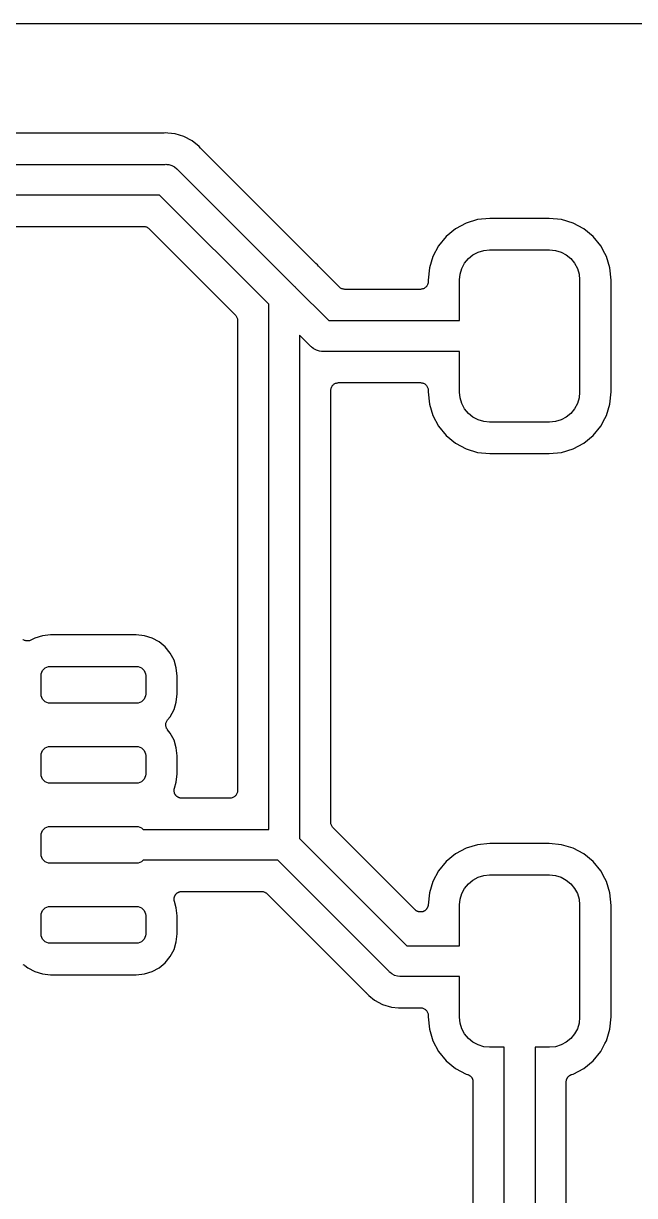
# Model space of a CAD drawing. Extents: x 4.725 to 5.475, y -4.275 to -3.525.
# Drawn here: x 4.9544 to 5.1498, y -3.9 to -3.525 of the extents above; entities that cross this region are included whole.
import ezdxf

# ---------------------------------------------------------------- set-up
doc = ezdxf.new("R2010")
doc.units = 0
doc.header["$MEASUREMENT"] = 0
doc.layers.add('BLACK', color=7, linetype='CONTINUOUS')

msp = doc.modelspace()

# ---------------------------------------------------------------- linework, layer by layer
at = {"layer": 'BLACK', "linetype": 'CONTINUOUS'}
for p, q in [((4.72746, -3.525), (5.47254, -3.525)), ((4.99915, -3.56008), (4.80085, -3.56008)), ((4.99925, -3.56007), (4.99915, -3.56008)), ((4.99935, -3.56007), (4.99925, -3.56007)), ((4.99939, -3.56007), (4.99935, -3.56007)), ((5, -3.56001), (4.99939, -3.56007)), ((5.00061, -3.56007), (5, -3.56001)), ((5.00293, -3.56029), (5.00061, -3.56007)), ((5.00061, -3.56007), (5.00061, -3.56007)), ((5.00574, -3.56115), (5.00293, -3.56029)), ((5.00833, -3.56253), (5.00574, -3.56115)), ((5.0106, -3.5644), (5.00833, -3.56253)), ((5.01099, -3.56487), (5.0106, -3.5644)), ((5.01107, -3.56495), (5.01099, -3.56487)), ((5.01113, -3.56503), (5.01107, -3.56495)), ((5.01115, -3.56505), (5.01113, -3.56503)), ((5.04774, -3.60164), (5.01115, -3.56505)), ((4.80024, -3.57008), (4.99976, -3.57008)), ((4.99976, -3.57008), (5, -3.57005)), ((5, -3.57005), (5.00024, -3.57008)), ((5.00024, -3.57008), (5.00024, -3.57008)), ((5.00024, -3.57008), (5.00096, -3.57015)), ((5.00096, -3.57015), (5.00189, -3.57043)), ((5.00189, -3.57043), (5.00275, -3.57089)), ((5.00275, -3.57089), (5.0035, -3.5715)), ((5.0035, -3.5715), (5.00365, -3.57169)), ((5.00365, -3.57169), (5.0411, -3.60914)), ((4.99796, -3.57992), (4.80204, -3.57992)), ((5.03287, -3.61483), (4.99796, -3.57992)), ((5.09966, -3.58777), (5.09598, -3.58889)), ((5.10361, -3.58738), (5.09966, -3.58777)), ((5.12257, -3.58738), (5.10361, -3.58738)), ((5.12652, -3.58777), (5.12257, -3.58738)), ((5.1302, -3.58889), (5.12652, -3.58777)), ((4.8072, -3.58992), (4.9928, -3.58992)), ((4.9928, -3.58992), (4.99281, -3.58992)), ((4.99281, -3.58992), (4.99281, -3.58992)), ((4.99281, -3.58992), (4.99281, -3.58992)), ((4.99281, -3.58992), (4.99283, -3.58992)), ((4.99283, -3.58992), (4.99306, -3.58995)), ((4.99306, -3.58995), (4.99329, -3.58997)), ((4.99329, -3.58997), (4.9933, -3.58997)), ((4.9933, -3.58997), (4.99331, -3.58998)), ((4.99331, -3.58998), (4.99353, -3.59004)), ((4.99353, -3.59004), (4.99375, -3.59011)), ((4.99375, -3.59011), (4.99376, -3.59012)), ((4.99376, -3.59012), (4.99377, -3.59012)), ((4.99377, -3.59012), (4.99397, -3.59023)), ((4.99397, -3.59023), (4.99417, -3.59034)), ((4.99417, -3.59034), (4.99418, -3.59035)), ((4.99418, -3.59035), (4.99419, -3.59035)), ((4.99419, -3.59035), (4.99437, -3.5905)), ((4.99437, -3.5905), (4.99454, -3.59064)), ((4.99454, -3.59064), (5.02215, -3.61826)), ((5.09258, -3.5907), (5.0896, -3.59315)), ((5.09598, -3.58889), (5.09258, -3.5907)), ((5.1336, -3.5907), (5.1302, -3.58889)), ((5.13658, -3.59315), (5.1336, -3.5907)), ((5.08716, -3.59612), (5.08534, -3.59952)), ((5.0896, -3.59315), (5.08716, -3.59612)), ((5.13902, -3.59612), (5.13658, -3.59315)), ((5.14035, -3.5986), (5.13902, -3.59612)), ((5.08534, -3.59952), (5.08423, -3.6032)), ((5.09671, -3.60025), (5.09816, -3.59906)), ((5.09816, -3.59906), (5.09982, -3.59817)), ((5.09982, -3.59817), (5.10162, -3.59763)), ((5.10162, -3.59763), (5.10349, -3.59744)), ((5.10349, -3.59744), (5.12269, -3.59744)), ((5.12269, -3.59744), (5.12456, -3.59763)), ((5.12456, -3.59763), (5.12636, -3.59817)), ((5.12636, -3.59817), (5.12802, -3.59906)), ((5.12802, -3.59906), (5.12947, -3.60025)), ((5.14084, -3.59952), (5.14035, -3.5986)), ((5.14195, -3.6032), (5.14084, -3.59952)), ((5.04782, -3.60171), (5.04774, -3.60164)), ((5.04789, -3.60178), (5.04782, -3.60171)), ((5.04792, -3.6018), (5.04789, -3.60178)), ((5.0484, -3.60219), (5.04792, -3.6018)), ((5.04879, -3.60267), (5.0484, -3.60219)), ((5.04886, -3.60274), (5.04879, -3.60267)), ((5.04893, -3.60282), (5.04886, -3.60274)), ((5.04895, -3.60285), (5.04893, -3.60282)), ((5.05546, -3.60936), (5.04895, -3.60285)), ((5.08423, -3.6032), (5.08384, -3.60716)), ((5.09408, -3.60517), (5.09463, -3.60336)), ((5.09463, -3.60336), (5.09551, -3.60171)), ((5.09551, -3.60171), (5.09671, -3.60025)), ((5.12947, -3.60025), (5.13067, -3.60171)), ((5.13067, -3.60171), (5.13155, -3.60336)), ((5.13155, -3.60336), (5.1321, -3.60517)), ((5.14234, -3.60716), (5.14195, -3.6032)), ((5.08384, -3.60716), (5.08384, -3.60762)), ((5.0939, -3.60704), (5.09408, -3.60517)), ((5.0939, -3.62008), (5.0939, -3.60704)), ((5.1321, -3.60517), (5.13228, -3.60704)), ((5.13228, -3.60704), (5.13228, -3.64296)), ((5.14234, -3.64284), (5.14234, -3.60716)), ((5.0411, -3.60914), (5.04129, -3.6093)), ((5.04129, -3.6093), (5.04145, -3.60949)), ((5.04145, -3.60949), (5.04145, -3.60949)), ((5.04145, -3.60949), (5.05204, -3.62008)), ((5.05564, -3.6095), (5.05546, -3.60936)), ((5.05581, -3.60965), (5.05564, -3.6095)), ((5.05582, -3.60965), (5.05581, -3.60965)), ((5.05583, -3.60966), (5.05582, -3.60965)), ((5.05603, -3.60977), (5.05583, -3.60966)), ((5.05623, -3.60988), (5.05603, -3.60977)), ((5.05624, -3.60988), (5.05623, -3.60988)), ((5.05625, -3.60989), (5.05624, -3.60988)), ((5.05647, -3.60996), (5.05625, -3.60989)), ((5.05669, -3.61002), (5.05647, -3.60996)), ((5.0567, -3.61003), (5.05669, -3.61002)), ((5.05671, -3.61003), (5.0567, -3.61003)), ((5.05694, -3.61005), (5.05671, -3.61003)), ((5.05717, -3.61008), (5.05694, -3.61005)), ((5.05719, -3.61008), (5.05717, -3.61008)), ((5.0572, -3.61008), (5.05719, -3.61008)), ((5.05719, -3.61008), (5.05719, -3.61008)), ((5.05719, -3.61008), (5.05719, -3.61008)), ((5.08138, -3.61008), (5.0572, -3.61008)), ((5.08161, -3.61006), (5.08138, -3.61008)), ((5.08184, -3.61004), (5.08161, -3.61006)), ((5.08185, -3.61003), (5.08184, -3.61004)), ((5.08208, -3.60996), (5.08185, -3.61003)), ((5.08185, -3.61003), (5.08185, -3.61003)), ((5.0823, -3.6099), (5.08208, -3.60996)), ((5.08231, -3.6099), (5.0823, -3.6099)), ((5.08252, -3.60978), (5.08231, -3.60989)), ((5.08231, -3.60989), (5.08231, -3.6099)), ((5.08272, -3.60968), (5.08252, -3.60978)), ((5.08273, -3.60967), (5.08272, -3.60968)), ((5.08274, -3.60967), (5.08273, -3.60967)), ((5.08292, -3.60952), (5.08274, -3.60967)), ((5.0831, -3.60938), (5.08292, -3.60952)), ((5.08311, -3.60936), (5.0831, -3.60937)), ((5.0831, -3.60937), (5.0831, -3.60938)), ((5.08326, -3.60919), (5.08311, -3.60936)), ((5.08341, -3.60901), (5.08326, -3.60919)), ((5.08342, -3.60899), (5.08341, -3.609)), ((5.08341, -3.609), (5.08341, -3.60901)), ((5.08353, -3.60879), (5.08342, -3.60899)), ((5.08364, -3.60859), (5.08353, -3.60879)), ((5.08365, -3.60857), (5.08364, -3.60858)), ((5.08364, -3.60858), (5.08364, -3.60859)), ((5.08371, -3.60835), (5.08365, -3.60857)), ((5.08378, -3.60813), (5.08371, -3.60835)), ((5.08379, -3.60811), (5.08378, -3.60812)), ((5.08378, -3.60812), (5.08378, -3.60813)), ((5.08381, -3.60789), (5.08379, -3.60811)), ((5.08384, -3.60765), (5.08381, -3.60789)), ((5.08384, -3.60762), (5.08384, -3.60763)), ((5.08384, -3.60763), (5.08384, -3.60764)), ((5.08384, -3.60764), (5.08384, -3.60764)), ((5.08384, -3.60764), (5.08384, -3.60765)), ((5.03287, -3.78287), (5.03287, -3.61483)), ((5.02215, -3.61826), (5.02216, -3.61826)), ((5.02216, -3.61826), (5.02216, -3.61826)), ((5.02216, -3.61826), (5.02216, -3.61826)), ((5.02216, -3.61826), (5.02218, -3.61828)), ((5.02218, -3.61828), (5.02232, -3.61846)), ((5.02232, -3.61846), (5.02246, -3.61863)), ((5.02246, -3.61863), (5.02247, -3.61864)), ((5.02247, -3.61864), (5.02248, -3.61865)), ((5.02248, -3.61865), (5.02258, -3.61885)), ((5.02258, -3.61885), (5.02269, -3.61906)), ((5.02269, -3.61906), (5.02269, -3.61907)), ((5.02269, -3.61907), (5.0227, -3.61908)), ((5.0227, -3.61908), (5.02276, -3.6193)), ((5.02276, -3.6193), (5.02283, -3.61952)), ((5.02283, -3.61952), (5.02283, -3.61953)), ((5.02283, -3.61953), (5.02283, -3.61954)), ((5.02283, -3.61954), (5.02285, -3.61977)), ((5.02285, -3.61977), (5.02287, -3.62)), ((5.02287, -3.62), (5.02287, -3.77041)), ((5.05204, -3.62008), (5.0939, -3.62008)), ((5.04635, -3.62831), (5.04272, -3.62468)), ((5.04272, -3.62468), (5.04272, -3.78576)), ((5.0465, -3.6285), (5.04635, -3.62831)), ((5.04669, -3.62865), (5.0465, -3.6285)), ((5.04715, -3.62903), (5.04669, -3.62865)), ((5.04669, -3.62865), (5.04669, -3.62865)), ((5.04725, -3.62911), (5.04715, -3.62903)), ((5.04811, -3.62957), (5.04725, -3.62911)), ((5.04904, -3.62985), (5.04811, -3.62957)), ((5.04976, -3.62992), (5.04904, -3.62985)), ((5.05, -3.62994), (5.04976, -3.62992)), ((5.04976, -3.62992), (5.04976, -3.62992)), ((5.05024, -3.62992), (5.05, -3.62994)), ((5.0939, -3.62992), (5.05024, -3.62992)), ((5.0939, -3.64296), (5.0939, -3.62992)), ((5.05292, -3.64141), (5.05303, -3.64121)), ((5.05303, -3.64121), (5.05314, -3.64101)), ((5.05314, -3.641), (5.05315, -3.64099)), ((5.05314, -3.64101), (5.05314, -3.641)), ((5.05315, -3.64099), (5.0533, -3.64081)), ((5.0533, -3.64081), (5.05344, -3.64064)), ((5.05344, -3.64064), (5.05345, -3.64063)), ((5.05345, -3.64063), (5.05346, -3.64062)), ((5.05346, -3.64062), (5.05364, -3.64048)), ((5.05364, -3.64048), (5.05382, -3.64033)), ((5.05382, -3.64033), (5.05383, -3.64032)), ((5.05382, -3.64033), (5.05382, -3.64033)), ((5.05383, -3.64032), (5.05404, -3.64022)), ((5.05404, -3.64022), (5.05424, -3.64011)), ((5.05424, -3.64011), (5.05425, -3.6401)), ((5.05425, -3.6401), (5.05426, -3.6401)), ((5.05426, -3.6401), (5.05448, -3.64004)), ((5.05448, -3.64004), (5.0547, -3.63997)), ((5.0547, -3.63997), (5.05471, -3.63997)), ((5.05471, -3.63997), (5.05472, -3.63996)), ((5.05472, -3.63996), (5.05494, -3.63994)), ((5.05494, -3.63994), (5.05518, -3.63992)), ((5.05518, -3.63992), (5.08138, -3.63992)), ((5.08138, -3.63992), (5.08139, -3.63992)), ((5.08139, -3.63992), (5.08139, -3.63992)), ((5.08139, -3.63992), (5.08139, -3.63992)), ((5.08139, -3.63992), (5.08141, -3.63992)), ((5.08141, -3.63992), (5.08164, -3.63995)), ((5.08164, -3.63995), (5.08187, -3.63997)), ((5.08187, -3.63997), (5.08188, -3.63997)), ((5.08188, -3.63997), (5.08189, -3.63998)), ((5.08189, -3.63998), (5.08211, -3.64005)), ((5.08211, -3.64005), (5.08233, -3.64011)), ((5.08233, -3.64011), (5.08234, -3.64012)), ((5.08234, -3.64012), (5.08235, -3.64012)), ((5.08235, -3.64012), (5.08255, -3.64023)), ((5.08255, -3.64023), (5.08275, -3.64034)), ((5.08275, -3.64034), (5.08276, -3.64035)), ((5.08276, -3.64035), (5.08277, -3.64035)), ((5.08277, -3.64035), (5.08294, -3.6405)), ((5.08294, -3.6405), (5.08312, -3.64065)), ((5.08312, -3.64065), (5.08313, -3.64065)), ((5.08313, -3.64065), (5.08313, -3.64066)), ((5.08313, -3.64066), (5.08328, -3.64084)), ((5.08328, -3.64084), (5.08343, -3.64102)), ((5.08343, -3.64102), (5.08343, -3.64103)), ((5.08343, -3.64103), (5.08344, -3.64103)), ((5.08344, -3.64103), (5.08354, -3.64124)), ((5.08354, -3.64124), (5.08365, -3.64144)), ((5.05272, -3.64235), (5.05274, -3.64211)), ((5.05272, -3.64236), (5.05272, -3.64235)), ((5.05272, -3.64237), (5.05272, -3.64236)), ((5.05272, -3.64236), (5.05272, -3.64236)), ((5.05272, -3.64238), (5.05272, -3.64237)), ((5.05272, -3.7806), (5.05272, -3.64238)), ((5.05274, -3.64211), (5.05277, -3.64189)), ((5.05277, -3.64187), (5.05284, -3.64165)), ((5.05277, -3.64188), (5.05277, -3.64187)), ((5.05277, -3.64189), (5.05277, -3.64188)), ((5.05284, -3.64165), (5.05291, -3.64143)), ((5.05291, -3.64142), (5.05292, -3.64141)), ((5.05291, -3.64143), (5.05291, -3.64142)), ((5.08365, -3.64144), (5.08365, -3.64145)), ((5.08365, -3.64145), (5.08366, -3.64146)), ((5.08366, -3.64146), (5.08372, -3.64168)), ((5.08372, -3.64168), (5.08379, -3.6419)), ((5.08379, -3.6419), (5.08379, -3.64191)), ((5.08379, -3.64191), (5.08379, -3.64192)), ((5.08379, -3.64192), (5.08381, -3.64215)), ((5.08381, -3.64215), (5.08384, -3.64238)), ((5.08384, -3.64238), (5.08384, -3.64284)), ((5.08384, -3.64284), (5.08423, -3.6468)), ((5.09408, -3.64483), (5.0939, -3.64296)), ((5.09463, -3.64663), (5.09408, -3.64483)), ((5.1321, -3.64483), (5.13155, -3.64663)), ((5.13228, -3.64296), (5.1321, -3.64483)), ((5.14195, -3.6468), (5.14234, -3.64284)), ((5.08423, -3.6468), (5.08534, -3.65048)), ((5.09551, -3.64829), (5.09463, -3.64663)), ((5.09671, -3.64975), (5.09551, -3.64829)), ((5.13067, -3.64829), (5.12947, -3.64975)), ((5.13155, -3.64663), (5.13067, -3.64829)), ((5.14084, -3.65048), (5.14195, -3.6468)), ((5.08534, -3.65048), (5.08716, -3.65388)), ((5.09816, -3.65094), (5.09671, -3.64975)), ((5.09982, -3.65183), (5.09816, -3.65094)), ((5.10162, -3.65237), (5.09982, -3.65183)), ((5.10349, -3.65256), (5.10162, -3.65237)), ((5.12456, -3.65237), (5.12269, -3.65256)), ((5.12636, -3.65183), (5.12456, -3.65237)), ((5.12802, -3.65094), (5.12636, -3.65183)), ((5.12947, -3.64975), (5.12802, -3.65094)), ((5.13902, -3.65388), (5.14035, -3.6514)), ((5.14035, -3.6514), (5.14084, -3.65048)), ((5.14035, -3.6514), (5.14035, -3.6514)), ((5.08716, -3.65388), (5.0896, -3.65685)), ((5.12269, -3.65256), (5.10349, -3.65256)), ((5.13658, -3.65685), (5.13902, -3.65388)), ((5.0896, -3.65685), (5.09258, -3.6593)), ((5.09258, -3.6593), (5.09598, -3.66111)), ((5.1302, -3.66111), (5.1336, -3.6593)), ((5.1336, -3.6593), (5.13658, -3.65685)), ((5.09598, -3.66111), (5.09966, -3.66223)), ((5.09966, -3.66223), (5.10361, -3.66262)), ((5.10361, -3.66262), (5.12257, -3.66262)), ((5.12257, -3.66262), (5.12652, -3.66223)), ((5.12652, -3.66223), (5.1302, -3.66111)), ((4.95448, -3.72228), (4.95428, -3.72214)), ((4.95449, -3.72228), (4.95448, -3.72228)), ((4.9547, -3.72237), (4.95449, -3.72228)), ((4.95449, -3.72228), (4.95449, -3.72228)), ((4.95492, -3.72246), (4.9547, -3.72237)), ((4.95493, -3.72247), (4.95492, -3.72246)), ((4.95516, -3.72251), (4.95493, -3.72247)), ((4.95493, -3.72247), (4.95493, -3.72247)), ((4.95539, -3.72256), (4.95516, -3.72251)), ((4.9554, -3.72256), (4.95539, -3.72256)), ((4.95563, -3.72257), (4.9554, -3.72256)), ((4.9554, -3.72256), (4.9554, -3.72256)), ((4.95588, -3.72257), (4.95563, -3.72257)), ((4.95612, -3.72252), (4.95588, -3.72257)), ((4.95588, -3.72257), (4.95588, -3.72257)), ((4.95588, -3.72257), (4.95588, -3.72257)), ((4.95635, -3.72248), (4.95612, -3.72252)), ((4.95657, -3.72239), (4.95635, -3.72248)), ((4.95635, -3.72248), (4.95635, -3.72248)), ((4.95635, -3.72248), (4.95635, -3.72248)), ((4.95679, -3.7223), (4.95657, -3.72239)), ((4.9568, -3.7223), (4.95679, -3.7223)), ((4.95682, -3.72229), (4.9568, -3.7223)), ((4.9568, -3.7223), (4.9568, -3.7223)), ((4.9568, -3.7223), (4.9568, -3.7223)), ((4.95802, -3.72165), (4.95682, -3.72229)), ((4.96046, -3.72091), (4.95802, -3.72165)), ((4.96311, -3.72065), (4.96046, -3.72091)), ((4.99043, -3.72065), (4.96311, -3.72065)), ((4.99309, -3.72091), (4.99043, -3.72065)), ((4.99553, -3.72165), (4.99309, -3.72091)), ((4.99777, -3.72285), (4.99553, -3.72165)), ((4.99974, -3.72447), (4.99777, -3.72285)), ((5.00136, -3.72644), (4.99974, -3.72447)), ((5.00256, -3.72869), (5.00136, -3.72644)), ((4.9609, -3.73157), (4.96135, -3.73121)), ((4.96135, -3.73121), (4.96186, -3.73093)), ((4.96186, -3.73093), (4.96242, -3.73077)), ((4.96242, -3.73077), (4.96299, -3.73071)), ((4.96299, -3.73071), (4.99055, -3.73071)), ((4.99055, -3.73071), (4.99113, -3.73077)), ((4.99113, -3.73077), (4.99168, -3.73093)), ((4.99168, -3.73093), (4.99219, -3.73121)), ((4.99219, -3.73121), (4.99264, -3.73157)), ((5.0033, -3.73113), (5.00256, -3.72869)), ((5.00356, -3.73378), (5.0033, -3.73113)), ((4.96004, -3.73366), (4.9601, -3.73309)), ((4.96004, -3.73957), (4.96004, -3.73366)), ((4.9601, -3.73309), (4.96026, -3.73253)), ((4.96026, -3.73253), (4.96054, -3.73202)), ((4.96054, -3.73202), (4.9609, -3.73157)), ((4.99264, -3.73157), (4.99301, -3.73202)), ((4.99301, -3.73202), (4.99328, -3.73253)), ((4.99328, -3.73253), (4.99345, -3.73309)), ((4.99345, -3.73309), (4.9935, -3.73366)), ((4.9935, -3.73366), (4.9935, -3.73957)), ((5.00356, -3.73945), (5.00356, -3.73378)), ((4.9601, -3.74014), (4.96004, -3.73957)), ((4.96026, -3.7407), (4.9601, -3.74014)), ((4.96054, -3.74121), (4.96026, -3.7407)), ((4.9609, -3.74165), (4.96054, -3.74121)), ((4.96135, -3.74202), (4.9609, -3.74165)), ((4.96186, -3.74229), (4.96135, -3.74202)), ((4.96242, -3.74246), (4.96186, -3.74229)), ((4.96299, -3.74252), (4.96242, -3.74246)), ((4.99113, -3.74246), (4.99055, -3.74252)), ((4.99168, -3.74229), (4.99113, -3.74246)), ((4.99219, -3.74202), (4.99168, -3.74229)), ((4.99264, -3.74165), (4.99219, -3.74202)), ((4.99301, -3.74121), (4.99264, -3.74165)), ((4.99328, -3.7407), (4.99301, -3.74121)), ((4.99345, -3.74014), (4.99328, -3.7407)), ((4.9935, -3.73957), (4.99345, -3.74014)), ((5.00256, -3.74454), (5.0033, -3.7421)), ((5.0033, -3.7421), (5.00356, -3.73945)), ((4.99055, -3.74252), (4.96299, -3.74252)), ((5.00136, -3.74679), (5.00256, -3.74454)), ((4.99994, -3.74962), (4.99995, -3.74939)), ((4.99995, -3.74963), (4.99994, -3.74962)), ((4.99995, -3.74914), (5, -3.74891)), ((4.99995, -3.74915), (4.99995, -3.74914)), ((4.99995, -3.74916), (4.99995, -3.74915)), ((4.99995, -3.74939), (4.99995, -3.74916)), ((4.99995, -3.74964), (4.99995, -3.74963)), ((4.99999, -3.74987), (4.99995, -3.74964)), ((5.00003, -3.75009), (4.99999, -3.74987)), ((5, -3.74891), (5.00004, -3.74869)), ((5.00004, -3.74868), (5.00005, -3.74867)), ((5.00004, -3.74869), (5.00004, -3.74868)), ((5.00005, -3.74867), (5.00014, -3.74846)), ((5.00014, -3.74846), (5.00023, -3.74825)), ((5.00023, -3.74823), (5.00036, -3.74804)), ((5.00023, -3.74824), (5.00023, -3.74823)), ((5.00023, -3.74825), (5.00023, -3.74824)), ((5.00036, -3.74804), (5.00049, -3.74785)), ((5.00049, -3.74785), (5.00136, -3.74679)), ((5.00003, -3.7501), (5.00003, -3.75009)), ((5.00004, -3.75011), (5.00003, -3.7501)), ((5.00012, -3.75033), (5.00004, -3.75011)), ((5.00021, -3.75054), (5.00012, -3.75033)), ((5.00021, -3.75055), (5.00021, -3.75054)), ((5.00022, -3.75056), (5.00021, -3.75055)), ((5.00034, -3.75075), (5.00022, -3.75056)), ((5.00047, -3.75094), (5.00034, -3.75075)), ((5.00049, -3.75097), (5.00047, -3.75094)), ((5.00136, -3.75203), (5.00049, -3.75097)), ((5.00256, -3.75428), (5.00136, -3.75203)), ((4.96054, -3.75761), (4.9609, -3.75716)), ((4.9609, -3.75716), (4.96135, -3.7568)), ((4.96135, -3.7568), (4.96186, -3.75652)), ((4.96186, -3.75652), (4.96242, -3.75636)), ((4.96242, -3.75636), (4.96299, -3.7563)), ((4.96299, -3.7563), (4.99055, -3.7563)), ((4.99055, -3.7563), (4.99113, -3.75636)), ((4.99113, -3.75636), (4.99168, -3.75652)), ((4.99168, -3.75652), (4.99219, -3.7568)), ((4.99219, -3.7568), (4.99264, -3.75716)), ((4.99264, -3.75716), (4.99301, -3.75761)), ((5.0033, -3.75672), (5.00256, -3.75428)), ((5.00356, -3.75937), (5.0033, -3.75672)), ((4.96004, -3.75925), (4.9601, -3.75868)), ((4.96004, -3.76516), (4.96004, -3.75925)), ((4.9601, -3.75868), (4.96026, -3.75812)), ((4.96026, -3.75812), (4.96054, -3.75761)), ((4.99301, -3.75761), (4.99328, -3.75812)), ((4.99328, -3.75812), (4.99345, -3.75868)), ((4.99345, -3.75868), (4.9935, -3.75925)), ((4.9935, -3.75925), (4.9935, -3.76516)), ((5.00356, -3.76504), (5.00356, -3.75937)), ((4.9601, -3.76573), (4.96004, -3.76516)), ((4.96026, -3.76629), (4.9601, -3.76573)), ((4.96054, -3.7668), (4.96026, -3.76629)), ((4.9609, -3.76725), (4.96054, -3.7668)), ((4.96135, -3.76761), (4.9609, -3.76725)), ((4.96186, -3.76789), (4.96135, -3.76761)), ((4.96242, -3.76805), (4.96186, -3.76789)), ((4.96299, -3.76811), (4.96242, -3.76805)), ((4.99055, -3.76811), (4.96299, -3.76811)), ((4.99113, -3.76805), (4.99055, -3.76811)), ((4.99168, -3.76789), (4.99113, -3.76805)), ((4.99219, -3.76761), (4.99168, -3.76789)), ((4.99264, -3.76725), (4.99219, -3.76761)), ((4.99301, -3.7668), (4.99264, -3.76725)), ((4.99328, -3.76629), (4.99301, -3.7668)), ((4.99345, -3.76573), (4.99328, -3.76629)), ((4.9935, -3.76516), (4.99345, -3.76573)), ((5.00269, -3.7697), (5.0033, -3.76769)), ((5.0033, -3.76769), (5.00356, -3.76504)), ((5.00259, -3.7704), (5.0026, -3.77028)), ((5.0026, -3.77052), (5.00259, -3.7704)), ((5.0026, -3.77017), (5.00263, -3.77004)), ((5.0026, -3.77028), (5.0026, -3.77017)), ((5.0026, -3.77065), (5.0026, -3.77052)), ((5.00262, -3.77076), (5.0026, -3.77065)), ((5.00263, -3.77087), (5.00262, -3.77076)), ((5.00263, -3.77004), (5.00264, -3.76992)), ((5.00267, -3.771), (5.00263, -3.77087)), ((5.00264, -3.76992), (5.00267, -3.76981)), ((5.00267, -3.76981), (5.00269, -3.7697)), ((5.00269, -3.77112), (5.00267, -3.771)), ((5.00274, -3.77123), (5.00269, -3.77112)), ((5.00277, -3.77134), (5.00274, -3.77123)), ((5.00283, -3.77145), (5.00277, -3.77134)), ((5.00287, -3.77157), (5.00283, -3.77145)), ((5.00294, -3.77166), (5.00287, -3.77157)), ((5.00299, -3.77176), (5.00294, -3.77166)), ((5.00307, -3.77186), (5.00299, -3.77176)), ((5.00314, -3.77197), (5.00307, -3.77186)), ((5.00322, -3.77205), (5.00314, -3.77197)), ((5.00329, -3.77214), (5.00322, -3.77205)), ((5.00339, -3.77222), (5.00329, -3.77214)), ((5.00348, -3.77231), (5.00339, -3.77222)), ((5.00357, -3.77237), (5.00348, -3.77231)), ((5.00366, -3.77244), (5.00357, -3.77237)), ((5.00377, -3.77251), (5.00366, -3.77244)), ((5.02176, -3.77247), (5.02156, -3.77258)), ((5.02177, -3.77247), (5.02176, -3.77247)), ((5.02178, -3.77246), (5.02177, -3.77247)), ((5.02195, -3.77232), (5.02178, -3.77246)), ((5.02214, -3.77217), (5.02195, -3.77232)), ((5.02215, -3.77216), (5.02214, -3.77216)), ((5.02214, -3.77216), (5.02214, -3.77217)), ((5.0223, -3.77198), (5.02215, -3.77216)), ((5.02244, -3.7718), (5.0223, -3.77198)), ((5.02245, -3.7718), (5.02244, -3.7718)), ((5.02256, -3.77159), (5.02245, -3.77179)), ((5.02245, -3.77179), (5.02245, -3.7718)), ((5.02268, -3.77138), (5.02256, -3.77159)), ((5.02275, -3.77115), (5.02268, -3.77137)), ((5.02268, -3.77137), (5.02268, -3.77137)), ((5.02268, -3.77137), (5.02268, -3.77138)), ((5.02282, -3.77092), (5.02275, -3.77115)), ((5.02285, -3.77068), (5.02282, -3.77091)), ((5.02282, -3.77091), (5.02282, -3.77092)), ((5.02282, -3.77092), (5.02282, -3.77092)), ((5.02287, -3.77045), (5.02285, -3.77068)), ((5.02287, -3.77041), (5.02287, -3.77043)), ((5.02287, -3.77043), (5.02287, -3.77043)), ((5.02287, -3.77043), (5.02287, -3.77043)), ((5.02287, -3.77043), (5.02287, -3.77045)), ((5.00388, -3.77258), (5.00377, -3.77251)), ((5.00398, -3.77262), (5.00388, -3.77258)), ((5.00408, -3.77268), (5.00398, -3.77262)), ((5.0042, -3.77271), (5.00408, -3.77268)), ((5.00432, -3.77276), (5.0042, -3.77271)), ((5.00443, -3.77279), (5.00432, -3.77276)), ((5.00454, -3.77282), (5.00443, -3.77279)), ((5.00466, -3.77283), (5.00454, -3.77282)), ((5.00479, -3.77286), (5.00466, -3.77283)), ((5.0049, -3.77286), (5.00479, -3.77286)), ((5.00501, -3.77287), (5.0049, -3.77286)), ((5.00505, -3.77287), (5.00501, -3.77287)), ((5.02041, -3.77287), (5.00505, -3.77287)), ((5.02065, -3.77285), (5.02041, -3.77287)), ((5.02087, -3.77283), (5.02065, -3.77285)), ((5.02088, -3.77283), (5.02087, -3.77283)), ((5.02089, -3.77283), (5.02088, -3.77283)), ((5.02111, -3.77276), (5.02089, -3.77283)), ((5.02134, -3.77269), (5.02111, -3.77276)), ((5.02135, -3.77269), (5.02134, -3.77269)), ((5.02134, -3.77269), (5.02134, -3.77269)), ((5.02156, -3.77258), (5.02135, -3.77269)), ((4.9601, -3.78427), (4.96026, -3.78371)), ((4.96026, -3.78371), (4.96054, -3.7832)), ((4.96054, -3.7832), (4.9609, -3.78275)), ((4.9609, -3.78275), (4.96135, -3.78239)), ((4.96135, -3.78239), (4.96186, -3.78211)), ((4.96186, -3.78211), (4.96242, -3.78195)), ((4.96242, -3.78195), (4.96299, -3.78189)), ((4.96299, -3.78189), (4.99055, -3.78189)), ((4.99055, -3.78189), (4.99113, -3.78195)), ((4.99113, -3.78195), (4.99168, -3.78211)), ((4.99168, -3.78211), (4.99219, -3.78239)), ((4.99219, -3.78239), (4.99264, -3.78275)), ((4.99264, -3.78275), (4.99274, -3.78287)), ((4.99274, -3.78287), (5.03287, -3.78287)), ((5.05274, -3.78082), (5.05272, -3.7806)), ((5.05276, -3.78105), (5.05274, -3.78082)), ((5.05276, -3.78106), (5.05276, -3.78105)), ((5.05276, -3.78107), (5.05276, -3.78106)), ((5.05283, -3.78129), (5.05276, -3.78107)), ((5.05289, -3.78151), (5.05283, -3.78129)), ((5.0529, -3.78152), (5.05289, -3.78151)), ((5.0529, -3.78153), (5.0529, -3.78152)), ((5.05301, -3.78174), (5.0529, -3.78153)), ((5.05311, -3.78194), (5.05301, -3.78174)), ((5.05312, -3.78195), (5.05311, -3.78194)), ((5.05313, -3.78196), (5.05312, -3.78195)), ((5.05327, -3.78213), (5.05313, -3.78196)), ((5.05341, -3.78231), (5.05327, -3.78213)), ((5.05343, -3.78233), (5.05341, -3.78231)), ((5.05344, -3.78234), (5.05343, -3.78233)), ((5.05343, -3.78233), (5.05343, -3.78233)), ((5.05343, -3.78233), (5.05343, -3.78233)), ((5.07966, -3.80856), (5.05344, -3.78234)), ((4.96004, -3.78484), (4.9601, -3.78427)), ((4.96004, -3.79075), (4.96004, -3.78484)), ((5.04272, -3.78576), (5.07704, -3.82008)), ((5.10361, -3.78738), (5.09966, -3.78777)), ((5.12257, -3.78738), (5.10361, -3.78738)), ((5.12652, -3.78777), (5.12257, -3.78738)), ((4.9601, -3.79132), (4.96004, -3.79075)), ((5.09258, -3.7907), (5.0896, -3.79315)), ((5.09598, -3.78889), (5.09258, -3.7907)), ((5.09966, -3.78777), (5.09598, -3.78889)), ((5.1302, -3.78889), (5.12652, -3.78777)), ((5.1336, -3.7907), (5.1302, -3.78889)), ((5.13658, -3.79315), (5.1336, -3.7907)), ((4.96026, -3.79188), (4.9601, -3.79132)), ((4.96054, -3.79239), (4.96026, -3.79188)), ((4.9609, -3.79284), (4.96054, -3.79239)), ((4.96135, -3.7932), (4.9609, -3.79284)), ((4.96186, -3.79348), (4.96135, -3.7932)), ((4.96242, -3.79364), (4.96186, -3.79348)), ((4.96299, -3.7937), (4.96242, -3.79364)), ((4.99055, -3.7937), (4.96299, -3.7937)), ((4.99113, -3.79364), (4.99055, -3.7937)), ((4.99168, -3.79348), (4.99113, -3.79364)), ((4.99219, -3.7932), (4.99168, -3.79348)), ((4.99264, -3.79284), (4.99219, -3.7932)), ((4.99274, -3.79272), (4.99264, -3.79284)), ((5.03576, -3.79272), (4.99274, -3.79272)), ((5.07135, -3.82831), (5.03576, -3.79272)), ((5.0896, -3.79315), (5.08716, -3.79612)), ((5.13902, -3.79612), (5.13658, -3.79315)), ((5.08716, -3.79612), (5.08534, -3.79952)), ((5.09816, -3.79906), (5.09982, -3.79817)), ((5.09982, -3.79817), (5.10162, -3.79763)), ((5.10162, -3.79763), (5.10349, -3.79744)), ((5.10349, -3.79744), (5.12269, -3.79744)), ((5.12269, -3.79744), (5.12456, -3.79763)), ((5.12456, -3.79763), (5.12636, -3.79817)), ((5.12636, -3.79817), (5.12802, -3.79906)), ((5.14035, -3.7986), (5.13902, -3.79612)), ((5.14084, -3.79952), (5.14035, -3.7986)), ((5.08534, -3.79952), (5.08423, -3.8032)), ((5.09463, -3.80336), (5.09551, -3.80171)), ((5.09551, -3.80171), (5.09671, -3.80025)), ((5.09671, -3.80025), (5.09816, -3.79906)), ((5.12802, -3.79906), (5.12947, -3.80025)), ((5.12947, -3.80025), (5.13067, -3.80171)), ((5.13067, -3.80171), (5.13155, -3.80336)), ((5.14195, -3.8032), (5.14084, -3.79952)), ((5.00259, -3.80516), (5.0026, -3.80503)), ((5.0026, -3.80527), (5.00259, -3.80516)), ((5.0026, -3.80491), (5.00263, -3.8048)), ((5.0026, -3.80503), (5.0026, -3.80491)), ((5.0026, -3.80539), (5.0026, -3.80527)), ((5.00262, -3.80551), (5.0026, -3.80539)), ((5.00263, -3.80564), (5.00262, -3.80551)), ((5.00263, -3.8048), (5.00264, -3.80468)), ((5.00266, -3.80575), (5.00263, -3.80564)), ((5.00264, -3.80468), (5.00268, -3.80456)), ((5.00268, -3.80586), (5.00266, -3.80575)), ((5.00268, -3.80456), (5.0027, -3.80444)), ((5.00269, -3.80589), (5.00268, -3.80586)), ((5.0033, -3.8079), (5.00269, -3.80589)), ((5.0027, -3.80444), (5.00275, -3.80433)), ((5.00275, -3.80433), (5.00278, -3.80422)), ((5.00278, -3.80422), (5.00284, -3.80411)), ((5.00284, -3.80411), (5.00289, -3.80399)), ((5.00289, -3.80399), (5.00296, -3.8039)), ((5.00296, -3.8039), (5.00301, -3.8038)), ((5.00301, -3.8038), (5.00309, -3.8037)), ((5.00309, -3.8037), (5.00316, -3.8036)), ((5.00316, -3.8036), (5.00324, -3.80352)), ((5.00324, -3.80352), (5.00332, -3.80343)), ((5.00332, -3.80343), (5.00341, -3.80335)), ((5.00341, -3.80335), (5.0035, -3.80326)), ((5.0035, -3.80326), (5.0036, -3.8032)), ((5.0036, -3.8032), (5.00369, -3.80313)), ((5.00369, -3.80313), (5.0038, -3.80307)), ((5.0038, -3.80307), (5.00391, -3.803)), ((5.00391, -3.803), (5.00401, -3.80296)), ((5.00401, -3.80296), (5.00411, -3.8029)), ((5.00411, -3.8029), (5.00423, -3.80287)), ((5.00423, -3.80287), (5.00435, -3.80282)), ((5.00435, -3.80282), (5.00446, -3.8028)), ((5.00446, -3.8028), (5.00457, -3.80276)), ((5.00457, -3.80276), (5.0047, -3.80275)), ((5.0047, -3.80275), (5.00482, -3.80273)), ((5.00482, -3.80273), (5.00494, -3.80273)), ((5.00494, -3.80273), (5.00505, -3.80272)), ((5.00505, -3.80272), (5.0306, -3.80272)), ((5.0306, -3.80272), (5.0306, -3.80272)), ((5.0306, -3.80272), (5.0306, -3.80272)), ((5.0306, -3.80272), (5.0306, -3.80272)), ((5.0306, -3.80272), (5.03063, -3.80272)), ((5.03063, -3.80272), (5.03085, -3.80274)), ((5.03085, -3.80274), (5.03108, -3.80277)), ((5.03108, -3.80277), (5.03109, -3.80277)), ((5.03109, -3.80277), (5.03111, -3.80277)), ((5.03111, -3.80277), (5.03132, -3.80284)), ((5.03132, -3.80284), (5.03154, -3.80291)), ((5.03154, -3.80291), (5.03155, -3.80291)), ((5.03155, -3.80291), (5.03156, -3.80292)), ((5.03156, -3.80292), (5.03176, -3.80302)), ((5.03176, -3.80302), (5.03196, -3.80313)), ((5.03196, -3.80313), (5.03197, -3.80314)), ((5.03197, -3.80314), (5.03199, -3.80315)), ((5.03199, -3.80315), (5.03216, -3.80329)), ((5.03216, -3.80329), (5.03234, -3.80344)), ((5.03234, -3.80344), (5.06385, -3.83495)), ((5.08423, -3.8032), (5.08385, -3.80706)), ((5.0939, -3.80704), (5.09408, -3.80517)), ((5.09408, -3.80517), (5.09463, -3.80336)), ((5.13155, -3.80336), (5.1321, -3.80517)), ((5.1321, -3.80517), (5.13228, -3.80704)), ((5.14234, -3.80716), (5.14195, -3.8032)), ((4.96004, -3.81043), (4.9601, -3.80986)), ((4.9601, -3.80986), (4.96026, -3.8093)), ((4.96026, -3.8093), (4.96054, -3.80879)), ((4.96054, -3.80879), (4.9609, -3.80835)), ((4.9609, -3.80835), (4.96135, -3.80798)), ((4.96135, -3.80798), (4.96186, -3.80771)), ((4.96186, -3.80771), (4.96242, -3.80754)), ((4.96242, -3.80754), (4.96299, -3.80748)), ((4.96299, -3.80748), (4.99055, -3.80748)), ((4.99055, -3.80748), (4.99113, -3.80754)), ((4.99113, -3.80754), (4.99168, -3.80771)), ((4.99168, -3.80771), (4.99219, -3.80798)), ((4.99219, -3.80798), (4.99264, -3.80835)), ((4.99264, -3.80835), (4.99301, -3.80879)), ((4.99301, -3.80879), (4.99328, -3.8093)), ((4.99328, -3.8093), (4.99345, -3.80986)), ((4.99345, -3.80986), (4.9935, -3.81043)), ((5.00356, -3.81055), (5.0033, -3.8079)), ((5.07975, -3.80863), (5.07966, -3.80856)), ((5.07983, -3.80871), (5.07975, -3.80863)), ((5.07993, -3.80878), (5.07983, -3.80871)), ((5.08003, -3.80886), (5.07993, -3.80878)), ((5.08013, -3.80892), (5.08003, -3.80886)), ((5.08023, -3.80898), (5.08013, -3.80892)), ((5.08034, -3.80903), (5.08023, -3.80898)), ((5.08045, -3.80909), (5.08034, -3.80903)), ((5.08056, -3.80912), (5.08045, -3.80909)), ((5.08067, -3.80917), (5.08056, -3.80912)), ((5.08079, -3.80919), (5.08067, -3.80917)), ((5.08091, -3.80923), (5.08079, -3.80919)), ((5.08103, -3.80924), (5.08091, -3.80923)), ((5.08114, -3.80926), (5.08103, -3.80924)), ((5.08126, -3.80926), (5.08114, -3.80926)), ((5.08139, -3.80928), (5.08126, -3.80926)), ((5.08151, -3.80927), (5.08139, -3.80928)), ((5.08162, -3.80927), (5.08151, -3.80927)), ((5.08174, -3.80924), (5.08162, -3.80927)), ((5.08187, -3.80923), (5.08174, -3.80924)), ((5.08198, -3.8092), (5.08187, -3.80923)), ((5.08209, -3.80918), (5.08198, -3.8092)), ((5.08221, -3.80913), (5.08209, -3.80918)), ((5.08233, -3.8091), (5.08221, -3.80913)), ((5.08243, -3.80904), (5.08233, -3.8091)), ((5.08254, -3.809), (5.08243, -3.80904)), ((5.08264, -3.80893), (5.08254, -3.809)), ((5.08275, -3.80887), (5.08264, -3.80893)), ((5.08284, -3.8088), (5.08275, -3.80887)), ((5.08294, -3.80874), (5.08284, -3.8088)), ((5.08303, -3.80865), (5.08294, -3.80874)), ((5.08313, -3.80857), (5.08303, -3.80865)), ((5.0832, -3.80848), (5.08313, -3.80857)), ((5.08328, -3.8084), (5.0832, -3.80848)), ((5.08335, -3.8083), (5.08328, -3.8084)), ((5.08343, -3.8082), (5.08335, -3.8083)), ((5.08349, -3.8081), (5.08343, -3.8082)), ((5.08355, -3.808), (5.08349, -3.8081)), ((5.0836, -3.80789), (5.08355, -3.808)), ((5.08366, -3.80778), (5.0836, -3.80789)), ((5.0837, -3.80767), (5.08366, -3.80778)), ((5.08374, -3.80756), (5.0837, -3.80767)), ((5.08377, -3.80744), (5.08374, -3.80756)), ((5.08381, -3.80732), (5.08377, -3.80744)), ((5.08382, -3.80721), (5.08381, -3.80732)), ((5.08384, -3.80709), (5.08382, -3.80721)), ((5.08385, -3.80706), (5.08384, -3.80709)), ((5.0939, -3.82008), (5.0939, -3.80704)), ((5.13228, -3.80704), (5.13228, -3.84296)), ((5.14234, -3.84284), (5.14234, -3.80716)), ((4.96004, -3.81634), (4.96004, -3.81043)), ((4.9935, -3.81043), (4.9935, -3.81634)), ((5.00356, -3.81622), (5.00356, -3.81055)), ((4.9601, -3.81691), (4.96004, -3.81634)), ((4.96026, -3.81747), (4.9601, -3.81691)), ((4.96054, -3.81798), (4.96026, -3.81747)), ((4.99328, -3.81747), (4.99301, -3.81798)), ((4.99345, -3.81691), (4.99328, -3.81747)), ((4.9935, -3.81634), (4.99345, -3.81691)), ((5.0033, -3.81887), (5.00356, -3.81622)), ((4.9609, -3.81843), (4.96054, -3.81798)), ((4.96135, -3.81879), (4.9609, -3.81843)), ((4.96186, -3.81907), (4.96135, -3.81879)), ((4.96242, -3.81923), (4.96186, -3.81907)), ((4.96299, -3.81929), (4.96242, -3.81923)), ((4.99055, -3.81929), (4.96299, -3.81929)), ((4.99113, -3.81923), (4.99055, -3.81929)), ((4.99168, -3.81907), (4.99113, -3.81923)), ((4.99219, -3.81879), (4.99168, -3.81907)), ((4.99264, -3.81843), (4.99219, -3.81879)), ((4.99301, -3.81798), (4.99264, -3.81843)), ((5.00256, -3.82131), (5.0033, -3.81887)), ((5.07704, -3.82008), (5.0939, -3.82008)), ((4.99974, -3.82553), (5.00136, -3.82356)), ((5.00136, -3.82356), (5.00256, -3.82131)), ((4.95426, -3.82607), (4.95449, -3.82616)), ((4.95449, -3.82616), (4.95449, -3.82616)), ((4.95449, -3.82616), (4.95449, -3.82616)), ((4.95449, -3.82616), (4.9547, -3.8263)), ((4.9547, -3.8263), (4.95489, -3.82643)), ((4.95489, -3.82643), (4.95489, -3.82643)), ((4.95489, -3.82643), (4.95489, -3.82643)), ((4.95489, -3.82643), (4.95489, -3.82643)), ((4.95489, -3.82643), (4.95577, -3.82715)), ((4.95577, -3.82715), (4.95802, -3.82835)), ((4.95802, -3.82835), (4.96046, -3.82909)), ((4.99309, -3.82909), (4.99553, -3.82835)), ((4.99553, -3.82835), (4.99777, -3.82715)), ((4.99777, -3.82715), (4.99974, -3.82553)), ((5.0715, -3.8285), (5.07135, -3.82831)), ((5.07169, -3.82865), (5.0715, -3.8285)), ((5.07225, -3.82911), (5.07169, -3.82865)), ((4.96046, -3.82909), (4.96311, -3.82935)), ((4.96311, -3.82935), (4.99043, -3.82935)), ((4.99043, -3.82935), (4.99309, -3.82909)), ((5.07292, -3.82947), (5.07225, -3.82911)), ((5.07311, -3.82957), (5.07292, -3.82947)), ((5.07404, -3.82985), (5.07311, -3.82957)), ((5.07476, -3.82992), (5.07404, -3.82985)), ((5.075, -3.82994), (5.07476, -3.82992)), ((5.07476, -3.82992), (5.07476, -3.82992)), ((5.07524, -3.82992), (5.075, -3.82994)), ((5.0939, -3.82992), (5.07524, -3.82992)), ((5.0939, -3.84296), (5.0939, -3.82992)), ((5.06385, -3.83495), (5.06387, -3.83497)), ((5.06387, -3.83497), (5.06393, -3.83505)), ((5.06393, -3.83505), (5.06401, -3.83513)), ((5.06401, -3.83513), (5.0644, -3.8356)), ((5.0644, -3.8356), (5.06487, -3.83599)), ((5.06487, -3.83599), (5.06667, -3.83747)), ((5.06667, -3.83747), (5.06926, -3.83885)), ((5.06926, -3.83885), (5.07207, -3.83971)), ((5.07207, -3.83971), (5.07439, -3.83993)), ((5.07439, -3.83993), (5.07439, -3.83993)), ((5.07439, -3.83993), (5.075, -3.83999)), ((5.075, -3.83999), (5.07561, -3.83993)), ((5.07561, -3.83993), (5.07565, -3.83993)), ((5.07565, -3.83993), (5.07575, -3.83993)), ((5.07575, -3.83993), (5.07585, -3.83992)), ((5.07585, -3.83992), (5.08138, -3.83992)), ((5.08138, -3.83992), (5.08139, -3.83992)), ((5.08139, -3.83992), (5.08139, -3.83992)), ((5.08139, -3.83992), (5.08139, -3.83992)), ((5.08139, -3.83992), (5.08141, -3.83992)), ((5.08141, -3.83992), (5.08164, -3.83995)), ((5.08164, -3.83995), (5.08187, -3.83997)), ((5.08187, -3.83997), (5.08188, -3.83997)), ((5.08188, -3.83997), (5.08189, -3.83998)), ((5.08189, -3.83998), (5.08211, -3.84005)), ((5.08211, -3.84005), (5.08233, -3.84011)), ((5.08233, -3.84011), (5.08234, -3.84012)), ((5.08234, -3.84012), (5.08235, -3.84012)), ((5.08235, -3.84012), (5.08255, -3.84023)), ((5.08255, -3.84023), (5.08275, -3.84034)), ((5.08275, -3.84034), (5.08276, -3.84035)), ((5.08276, -3.84035), (5.08277, -3.84035)), ((5.08277, -3.84035), (5.08294, -3.8405)), ((5.08294, -3.8405), (5.08312, -3.84065)), ((5.08312, -3.84065), (5.08313, -3.84065)), ((5.08313, -3.84065), (5.08313, -3.84066)), ((5.08313, -3.84066), (5.08328, -3.84084)), ((5.08328, -3.84084), (5.08343, -3.84102)), ((5.08343, -3.84102), (5.08343, -3.84103)), ((5.08343, -3.84103), (5.08344, -3.84103)), ((5.08344, -3.84103), (5.08354, -3.84124)), ((5.08354, -3.84124), (5.08365, -3.84144)), ((5.08365, -3.84144), (5.08365, -3.84145)), ((5.08365, -3.84145), (5.08366, -3.84146)), ((5.08366, -3.84146), (5.08372, -3.84168)), ((5.08372, -3.84168), (5.08379, -3.8419)), ((5.08379, -3.8419), (5.08379, -3.84191)), ((5.08379, -3.84191), (5.08379, -3.84192)), ((5.08379, -3.84192), (5.08381, -3.84215)), ((5.08381, -3.84215), (5.08384, -3.84238)), ((5.08384, -3.84238), (5.08384, -3.84284)), ((5.08384, -3.84284), (5.08423, -3.8468)), ((5.09408, -3.84483), (5.0939, -3.84296)), ((5.13228, -3.84296), (5.1321, -3.84483)), ((5.14195, -3.8468), (5.14234, -3.84284)), ((5.08423, -3.8468), (5.08534, -3.85048)), ((5.09463, -3.84664), (5.09408, -3.84483)), ((5.09551, -3.84829), (5.09463, -3.84664)), ((5.13155, -3.84664), (5.13067, -3.84829)), ((5.1321, -3.84483), (5.13155, -3.84664)), ((5.14084, -3.85048), (5.14195, -3.8468)), ((5.08534, -3.85048), (5.08716, -3.85388)), ((5.09671, -3.84975), (5.09551, -3.84829)), ((5.09816, -3.85094), (5.09671, -3.84975)), ((5.09982, -3.85183), (5.09816, -3.85094)), ((5.12802, -3.85094), (5.12636, -3.85183)), ((5.12947, -3.84975), (5.12802, -3.85094)), ((5.13067, -3.84829), (5.12947, -3.84975)), ((5.14035, -3.8514), (5.14084, -3.85048)), ((5.08716, -3.85388), (5.0896, -3.85685)), ((5.10162, -3.85237), (5.09982, -3.85183)), ((5.10349, -3.85256), (5.10162, -3.85237)), ((5.10817, -3.85256), (5.10349, -3.85256)), ((5.10817, -3.99868), (5.10817, -3.85256)), ((5.12269, -3.85256), (5.11801, -3.85256)), ((5.11801, -3.85256), (5.11801, -3.99688)), ((5.12456, -3.85237), (5.12269, -3.85256)), ((5.12636, -3.85183), (5.12456, -3.85237)), ((5.13658, -3.85685), (5.13902, -3.85388)), ((5.13902, -3.85388), (5.14035, -3.8514)), ((5.14035, -3.8514), (5.14035, -3.8514)), ((5.0896, -3.85685), (5.09258, -3.8593)), ((5.1336, -3.8593), (5.13658, -3.85685)), ((5.09258, -3.8593), (5.09598, -3.86111)), ((5.09598, -3.86111), (5.09642, -3.86125)), ((5.09642, -3.86125), (5.09646, -3.86126)), ((5.09646, -3.86126), (5.09656, -3.8613)), ((5.09656, -3.8613), (5.09666, -3.86133)), ((5.09666, -3.86133), (5.09678, -3.8614)), ((5.09678, -3.8614), (5.0969, -3.86145)), ((5.0969, -3.86145), (5.09699, -3.86151)), ((5.09699, -3.86151), (5.09708, -3.86156)), ((5.09708, -3.86156), (5.09719, -3.86165)), ((5.09719, -3.86165), (5.09729, -3.86172)), ((5.09729, -3.86172), (5.09737, -3.8618)), ((5.09737, -3.8618), (5.09745, -3.86187)), ((5.09745, -3.86187), (5.09754, -3.86197)), ((5.09754, -3.86197), (5.09763, -3.86206)), ((5.09763, -3.86206), (5.09769, -3.86216)), ((5.09769, -3.86216), (5.09776, -3.86224)), ((5.09776, -3.86224), (5.09782, -3.86236)), ((5.09782, -3.86236), (5.09789, -3.86247)), ((5.09789, -3.86247), (5.09793, -3.86257)), ((5.12826, -3.86254), (5.12831, -3.86243)), ((5.12831, -3.86243), (5.12838, -3.86233)), ((5.12838, -3.86233), (5.12844, -3.86221)), ((5.12844, -3.86221), (5.12851, -3.86213)), ((5.12851, -3.86213), (5.12857, -3.86204)), ((5.12857, -3.86204), (5.12867, -3.86194)), ((5.12867, -3.86194), (5.12875, -3.86184)), ((5.12875, -3.86184), (5.12884, -3.86178)), ((5.12884, -3.86178), (5.12891, -3.8617)), ((5.12891, -3.8617), (5.12902, -3.86163)), ((5.12902, -3.86163), (5.12913, -3.86154)), ((5.12913, -3.86154), (5.12922, -3.86149)), ((5.12922, -3.86149), (5.12931, -3.86143)), ((5.12931, -3.86143), (5.12944, -3.86138)), ((5.12944, -3.86138), (5.12955, -3.86132)), ((5.12955, -3.86132), (5.12966, -3.86129)), ((5.12966, -3.86129), (5.12976, -3.86125)), ((5.12976, -3.86125), (5.1302, -3.86111)), ((5.1302, -3.86111), (5.1336, -3.8593)), ((5.09793, -3.86257), (5.09798, -3.86266)), ((5.09798, -3.86266), (5.09802, -3.86279)), ((5.09802, -3.86279), (5.09807, -3.86291)), ((5.09807, -3.86291), (5.09809, -3.86302)), ((5.09809, -3.86302), (5.09812, -3.86312)), ((5.09812, -3.86312), (5.09814, -3.86325)), ((5.09814, -3.86325), (5.09816, -3.86338)), ((5.09816, -3.86338), (5.09816, -3.86349)), ((5.09816, -3.86349), (5.09817, -3.8636)), ((5.09817, -3.8636), (5.09817, -3.99806)), ((5.12801, -3.86357), (5.12802, -3.86346)), ((5.12801, -3.8636), (5.12801, -3.86357)), ((5.12801, -3.99172), (5.12801, -3.8636)), ((5.12802, -3.86335), (5.12805, -3.86322)), ((5.12802, -3.86346), (5.12802, -3.86335)), ((5.12805, -3.86322), (5.12807, -3.86309)), ((5.12807, -3.86309), (5.1281, -3.86299)), ((5.1281, -3.86299), (5.12812, -3.86288)), ((5.12812, -3.86288), (5.12817, -3.86276)), ((5.12817, -3.86276), (5.12821, -3.86263)), ((5.12821, -3.86263), (5.12826, -3.86254))]:
    msp.add_line(p, q, dxfattribs=at)

doc.saveas('drawing.dxf')
